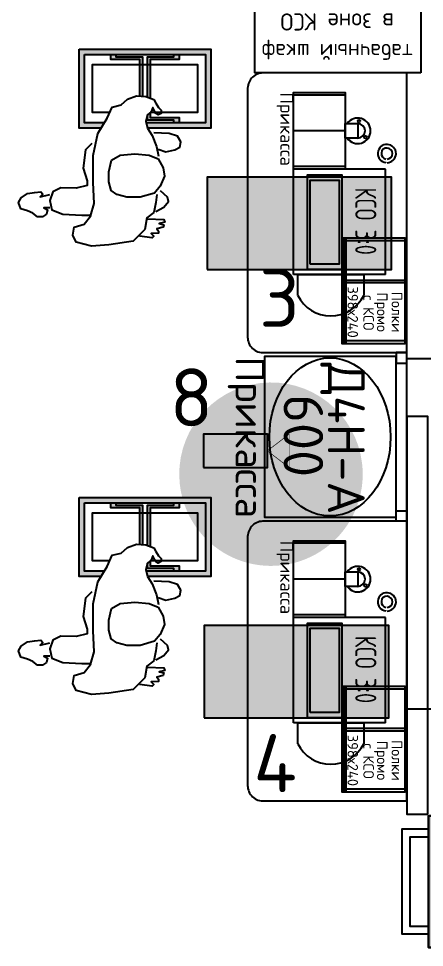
# Model space of a CAD drawing. Extents: x 2032930 to 2119419, y 2254097 to 2318481.
# Drawn here: x 2071192 to 2072733, y 2285589 to 2289115 of the extents above; entities that cross this region are included whole.
import ezdxf
from ezdxf.enums import TextEntityAlignment as Align

# ---------------------------------------------------------------- set-up
doc = ezdxf.new("R2010")
doc.units = 0
doc.header["$LTSCALE"] = 50
doc.linetypes.add('[LS] ISO-02 Dashed', pattern=[3.81, 3.048, -0.762])
doc.linetypes.add('HIDDEN2', pattern=[4.7625, 3.175, -1.5875])
doc.layers.get('0').update_dxf_attribs({"linetype": 'CONTINUOUS'})
for name, color, linetype in [('ST', 7, 'CONTINUOUS'), ('Вспомогательные надписи', 7, 'CONTINUOUS'), ('ЗАКАССОВАЯ ЗОНА', 7, 'CONTINUOUS'), ('ЗАКАССОВАЯ ЗОНА_JDA', 7, 'CONTINUOUS'), ('КАССОВОЕ ОБОРУДОВАНИЕ', 7, 'CONTINUOUS'), ('КАССОВОЕ ОБОРУДОВАНИЕ_JDA', 7, 'CONTINUOUS'), ('КАССОВОЕ ОБОРУДОВАНИЕ_JDA ТЕКСТ', 7, 'CONTINUOUS'), ('Оборудование ИТ', 90, 'CONTINUOUS'), ('СП_ОБОРУДОВАНИЕ', 7, 'CONTINUOUS'), ('СП_ОБОРУДОВАНИЕ JDA', 7, 'CONTINUOUS'), ('СП_ТЕКСТ JDA', 7, 'CONTINUOUS'), ('Стены возводимые ГКЛ', 1, 'CONTINUOUS'), ('ТО_ТП', 6, 'CONTINUOUS'), ('ТО_ТП_JDA', 6, 'CONTINUOUS'), ('ТО_ТП_ТЕКСТ JDA', 7, 'CONTINUOUS'), ('ТОВАРНЫЕ ГРУППЫ JDA', 7, 'CONTINUOUS')]:
    doc.layers.add(name, color=color, linetype=linetype)
doc.styles.get("Standard").update_dxf_attribs({"font": 'isocpeur.ttf'})

# ---------------------------------------------------------------- blocks, each defined once
blk = doc.blocks.new('*U685')
at = {"layer": 'КАССОВОЕ ОБОРУДОВАНИЕ'}
blk.add_lwpolyline([(-173.5, 48.5), (-118.5, 48.5), (-118.5, 0), (-173.5, 0)], close=True, dxfattribs=at)
for centre in [(-122.2, 77.6), (-183.1, 53.1)]:
    blk.add_circle(centre, 5, dxfattribs=at)
for radius, start, end in [(48.5, 304.5386, 235.4614), (27.5, 0, 180)]:
    blk.add_arc((-146, 48.5), radius, start, end, dxfattribs=at)
at = {"layer": 'ТО_ТП', "color": 173}
for p, q in [((-281.9, 0), (-281.9, -196)), ((-146, 0), (-146, -196)), ((-10.3, 0), (-10.3, -196))]:
    blk.add_line(p, q, dxfattribs=at)
blk.add_lwpolyline([(0, -196), (-291.9, -196), (-291.9, 0), (0, 0)], close=True, dxfattribs=at)
at = {"layer": 'ТОВАРНЫЕ ГРУППЫ JDA', "insert": (-291.9, -196), "char_height": 50, "width": 289.09, "attachment_point": 1}
blk.add_mtext('Прикасса', dxfattribs=at)
blk = doc.blocks.new('касса самообслуживания КСО 3.0 тумба 106')
at = {"layer": 'КАССОВОЕ ОБОРУДОВАНИЕ'}
for p, q in [((-296.2, -80.5), (-696.2, -80.5)), ((-696.2, -80.5), (-696.2, -430.5)), ((-296.2, -80.5), (-296.2, -430.5)), ((-296.2, -430.5), (-696.2, -430.5))]:
    blk.add_line(p, q, dxfattribs=at)
blk.add_lwpolyline([(-217.3, -413.5), (-296.2, -413.5), (-296.2, -163.5), (-217.3, -163.5)], dxfattribs=at)
for points in [[(-315.4, -376.5), (-675.4, -376.5), (-675.4, -246.5), (-315.4, -246.5)], [(-335.4, -366.5), (-655.4, -366.5), (-655.4, -256.5), (-335.4, -256.5)]]:
    blk.add_lwpolyline(points, close=True, dxfattribs=at)
for centre, radius, start, end in [((-755.8, -75.6), 34.7, 0.8031, 353.0448), ((-755.8, -75.6), 21.1, 3.296, 350.5518), ((-278.3, -288.5), 139.1, 296.0214, 63.9786)]:
    blk.add_arc(centre, radius, start, end, dxfattribs=at)
at = {"layer": 'КАССОВОЕ ОБОРУДОВАНИЕ_JDA'}
blk.add_lwpolyline([(0, 0), (-1062, 0), (-1062, -541), (-1062, -541), (-1062, -541, 0.428907), (-1003.7, -604), (-59, -604), (-59, -604, 0.432702), (0, -541), (0, 0, 0.311072)], format="xyb", close=True, dxfattribs=at)
at = {"layer": 'КАССОВОЕ ОБОРУДОВАНИЕ_JDA ТЕКСТ', "width": 0.7}
blk.add_text('КСО 3:0', height=80, dxfattribs=at).set_placement((-499.2, -195.7), align=Align.CENTER)
blk = doc.blocks.new('Полки Промо с КСО желтый')
at = {"layer": 'КАССОВОЕ ОБОРУДОВАНИЕ', "color": 32}
for p, q in [((-390, 0), (-390, -225)), ((-240, 0), (-240, -225)), ((-230, 0), (-230, -225)), ((-10.3, 0), (-10.3, -225)), ((-400, -225), (0, -225)), ((-400, -230), (0, -230)), ((-400, -235), (0, -235))]:
    blk.add_line(p, q, dxfattribs=at)
at = {"layer": 'КАССОВОЕ ОБОРУДОВАНИЕ_JDA', "color": 32}
blk.add_lwpolyline([(-400, -240), (0, -240), (0, 0), (-400, 0)], close=True, dxfattribs=at)
at = {"insert": (-117, -158.6), "char_height": 40, "width": 220, "attachment_point": 8}
blk.add_mtext('с КСО\\P', dxfattribs=at)
at = {"layer": 'КАССОВОЕ ОБОРУДОВАНИЕ_JDA ТЕКСТ', "char_height": 40, "width": 220, "attachment_point": 8}
for s, insert in [('Полки', (-119.4, -51.1)), ('Промо', (-119.4, -117.7)), ('398х240', (-119.4, -218.6))]:
    blk.add_mtext(s, dxfattribs=dict(at, insert=insert))
blk = doc.blocks.new('*U729')
at = {"layer": 'КАССОВОЕ ОБОРУДОВАНИЕ'}
blk.add_blockref('Полки Промо с КСО желтый', (0, 0), dxfattribs=at)
blk = doc.blocks.new('*U185')
at = {"layer": 'КАССОВОЕ ОБОРУДОВАНИЕ'}
h = blk.add_hatch(color=1, dxfattribs=at)
h.set_gradient(color1=(255, 0, 0), color2=(255, 0, 0), tint=1, name='CURVED')
h.paths.add_polyline_path([(-852.4, -984.3), (-878.4, -990.3), (-902.5, -984.3), (-902.9, -983.7), (-912.4, -983.7), (-912.4, -1003.7), (-882.4, -1003.7), (-882.4, -1103.7), (-872.4, -1103.7), (-872.4, -1147.9), (-852.4, -1160.3), (-852.4, -1243.7), (-1152.4, -1243.7), (-1152.4, -743.7), (-852.4, -743.7)])
h.paths.add_polyline_path([(-872.4, -988.9), (-878.4, -990.3), (-902.5, -984.3), (-902.9, -983.7), (-912.4, -983.7), (-912.4, -1003.7), (-882.4, -1003.7), (-882.4, -1103.7), (-872.4, -1103.7), (-872.4, -1223.7), (-1132.4, -1223.7), (-1132.4, -763.7), (-872.4, -763.7)])
h = blk.add_hatch(color=252, dxfattribs=at)
h.set_gradient(color1=(132, 132, 132), color2=(132, 132, 132), tint=1, name='CURVED')
h.paths.add_polyline_path([(-965.9, -973.7), (-969.9, -983.7), (-1122.4, -983.7), (-1122.4, -883.7), (-1132.4, -883.7), (-1132.4, -863.7), (-1112.4, -863.7), (-1112.4, -973.7)])
h.paths.add_polyline_path([(-902.9, -983.7), (-911.5, -973.7), (-892.4, -973.7), (-892.4, -863.7), (-872.4, -863.7), (-872.4, -883.7), (-882.4, -883.7), (-882.4, -983.7)])
h = blk.add_hatch(color=252, dxfattribs=at)
h.set_gradient(color1=(132, 132, 132), color2=(132, 132, 132), tint=1, name='CURVED')
h.paths.add_polyline_path([(-973.3, -1003.7), (-973.9, -1013.7), (-1112.4, -1013.7), (-1112.4, -1123.7), (-1132.4, -1123.7), (-1132.4, -1103.7), (-1122.4, -1103.7), (-1122.4, -1003.7)])
blk.add_lwpolyline([(-869.6, -186), (-814.6, -186), (-814.6, -234.5), (-869.6, -234.5)], close=True, dxfattribs=at)
at = {"layer": 'КАССОВОЕ ОБОРУДОВАНИЕ', "color": 1}
for points in [[(-1152.4, -1243.7), (-1152.4, -743.7), (-852.4, -743.7), (-852.4, -984.3)], [(-1132.4, -1223.7), (-1132.4, -763.7), (-872.4, -763.7), (-872.4, -988.9)], [(-912.4, -973.7), (-912.4, -793.7), (-1092.4, -793.7), (-1092.4, -1193.7), (-912.4, -1193.7), (-912.4, -1127.2)], [(-852.4, -1160.3), (-852.4, -1243.7), (-1152.4, -1243.7)], [(-872.4, -1147.9), (-872.4, -1223.7), (-1132.4, -1223.7)]]:
    blk.add_lwpolyline(points, dxfattribs=at)
at = {"layer": 'КАССОВОЕ ОБОРУДОВАНИЕ', "color": 7}
for points in [[(-969.9, -983.7), (-1122.4, -983.7), (-1122.4, -883.7), (-1132.4, -883.7), (-1132.4, -863.7), (-1112.4, -863.7), (-1112.4, -973.7), (-965.9, -973.7)], [(-912.4, -973.7), (-892.4, -973.7), (-892.4, -863.7), (-872.4, -863.7), (-872.4, -883.7)], [(-872.4, -863.7), (-872.4, -883.7), (-882.4, -883.7), (-882.4, -983.7), (-902.9, -983.7)], [(-1132.4, -1123.7), (-1132.4, -1103.7), (-1122.4, -1103.7), (-1122.4, -1003.7), (-973.3, -1003.7)], [(-973.9, -1013.7), (-1112.4, -1013.7), (-1112.4, -1123.7), (-1132.4, -1123.7), (-1132.4, -1103.7)]]:
    blk.add_lwpolyline(points, dxfattribs=at)
at = {"layer": 'КАССОВОЕ ОБОРУДОВАНИЕ', "color": 5}
for points in [[(-772.3, -944.2), (-762.2, -914.1), (-770.3, -880.1), (-780.3, -862), (-800.3, -858), (-822.3, -870), (-832.3, -902.1), (-834.3, -960.2)], [(-535.9, -952.2), (-551.9, -922.2), (-574, -904.1), (-590, -908.1), (-614, -934.2)], [(-600, -948.2), (-569.9, -952.2), (-531.9, -960.2), (-511.9, -986.3), (-467.8, -994.3), (-423.7, -1038.4), (-409.7, -1130.6), (-403.7, -1196.8), (-419.7, -1254.9), (-445.8, -1267), (-475.8, -1263), (-487.8, -1224.9), (-517.9, -1200.8), (-565.9, -1186.8), (-646.1, -1190.8), (-748.2, -1190.8), (-832.3, -1172.7), (-890.4, -1136.7), (-932.5, -1118.6), (-940.5, -1084.5), (-962.5, -1060.5), (-974.6, -1026.4), (-972.6, -990.3), (-960.5, -960.2), (-946.5, -952.2), (-930.5, -942.2), (-920.5, -932.2), (-908.5, -932.2), (-902.5, -944.2), (-908.5, -952.2), (-916.5, -958.2), (-930.5, -964.3), (-914.5, -970.3), (-902.5, -984.3), (-878.4, -990.3), (-852.4, -984.3), (-824.3, -966.3), (-782.3, -950.2), (-746.2, -942.2)], [(-507.9, -984.3), (-505.9, -922.2), (-495.8, -918.1), (-489.8, -940.2), (-485.8, -922.2), (-475.8, -924.2), (-469.8, -948.2), (-461.8, -942.2), (-453.8, -942.2), (-451.8, -970.3), (-441.8, -960.2), (-435.7, -966.3), (-441.8, -1014.4)], [(-794.3, -1194.8), (-770.3, -1218.9), (-700.1, -1228.9), (-652.1, -1212.8), (-634, -1212.8), (-624, -1254.9), (-626, -1313.1), (-610, -1343.2), (-578, -1355.2), (-541.9, -1347.2), (-525.9, -1305.1), (-521.9, -1232.9), (-521.9, -1196.8)], [(-549.9, -1355.2), (-549.9, -1377.2), (-541.9, -1363.2), (-525.9, -1367.2), (-515.9, -1383.2), (-515.9, -1401.3), (-529.9, -1419.3), (-537.9, -1439.4), (-545.9, -1465.4), (-569.9, -1473.5), (-588, -1463.4), (-604, -1439.4), (-608, -1413.3), (-610, -1389.3), (-602, -1381.2), (-592, -1391.3), (-600, -1355.2)]]:
    blk.add_lwpolyline(points, dxfattribs=at)
blk.add_lwpolyline([(-670.1, -920.1), (-632, -936.2), (-606, -958.2), (-590, -1012.4), (-590, -1062.5), (-600, -1100.6), (-616, -1122.6), (-648.1, -1130.6), (-686.1, -1130.6), (-730.2, -1120.6), (-750.2, -1088.5), (-754.2, -1032.4), (-750.2, -978.3), (-736.2, -944.2), (-702.1, -924.2)], close=True, dxfattribs=at)
at = {"layer": 'КАССОВОЕ ОБОРУДОВАНИЕ'}
for centre in [(-818.4, -157), (-879.3, -181.4)]:
    blk.add_circle(centre, 5, dxfattribs=at)
for radius, start, end in [(48.5, 304.5386, 235.4614), (27.5, 0, 180)]:
    blk.add_arc((-842.1, -186), radius, start, end, dxfattribs=at)
for name, p in [('касса самообслуживания КСО 3.0 тумба 106', (0, 0)), ('*U729', (-34.5, -6.5))]:
    blk.add_blockref(name, p, dxfattribs=at)
at = {"layer": 'ТО_ТП'}
blk.add_blockref('*U685', (-696.2, -234.5), dxfattribs=at)
blk = doc.blocks.new('*U152')
at = {"layer": 'Вспомогательные надписи', "color": 0, "lineweight": -2, "insert": (57.2, 125.5), "char_height": 220, "width": 682.821, "attachment_point": 5}
blk.add_mtext('3', dxfattribs=at)
blk = doc.blocks.new('*U171')
at = {"layer": 'Вспомогательные надписи', "color": 0, "lineweight": -2, "insert": (87.3, 122.4), "char_height": 220, "width": 682.821, "attachment_point": 5}
blk.add_mtext('4', dxfattribs=at)
blk = doc.blocks.new('Подставка под корзины 2')
at = {"layer": 'ЗАКАССОВАЯ ЗОНА'}
h = blk.add_hatch(color=1, dxfattribs=at)
h.set_gradient(color1=(255, 0, 0), color2=(255, 0, 0), tint=1, name='CURVED')
h.paths.add_polyline_path([(-450, -450), (-450, 50), (-750, 50), (-750, -450)])
h.paths.add_polyline_path([(-470, -430), (-470, 30), (-730, 30), (-730, -430)], flags=16)
h = blk.add_hatch(color=1, dxfattribs=at)
h.set_gradient(color1=(255, 0, 0), color2=(255, 0, 0), tint=1, name='CURVED')
h.paths.add_polyline_path([(-100, -450), (-100, 50), (-400, 50), (-400, -450)])
h.paths.add_polyline_path([(-120, -430), (-120, 30), (-380, 30), (-380, -430)], flags=16)
h = blk.add_hatch(color=252, dxfattribs=at)
h.set_gradient(color1=(132, 132, 132), color2=(132, 132, 132), tint=1, name='CURVED')
h.paths.add_polyline_path([(-730, -70), (-730, -90), (-720, -90), (-720, -190), (-480, -190), (-480, -90), (-470, -90), (-470, -70), (-490, -70), (-490, -180), (-710, -180), (-710, -70)])
h = blk.add_hatch(color=252, dxfattribs=at)
h.set_gradient(color1=(132, 132, 132), color2=(132, 132, 132), tint=1, name='CURVED')
h.paths.add_polyline_path([(-380, -70), (-380, -90), (-370, -90), (-370, -190), (-130, -190), (-130, -90), (-120, -90), (-120, -70), (-140, -70), (-140, -180), (-360, -180), (-360, -70)])
h = blk.add_hatch(color=252, dxfattribs=at)
h.set_gradient(color1=(132, 132, 132), color2=(132, 132, 132), tint=1, name='CURVED')
h.paths.add_polyline_path([(-470, -330), (-470, -310), (-480, -310), (-480, -210), (-720, -210), (-720, -310), (-730, -310), (-730, -330), (-710, -330), (-710, -220), (-490, -220), (-490, -330)])
h = blk.add_hatch(color=252, dxfattribs=at)
h.set_gradient(color1=(132, 132, 132), color2=(132, 132, 132), tint=1, name='CURVED')
h.paths.add_polyline_path([(-120, -330), (-120, -310), (-130, -310), (-130, -210), (-370, -210), (-370, -310), (-380, -310), (-380, -330), (-360, -330), (-360, -220), (-140, -220), (-140, -330)])
at = {"layer": 'ЗАКАССОВАЯ ЗОНА', "color": 1}
for points in [[(-450, -450), (-450, 50), (-750, 50), (-750, -450), (-450, -450)], [(-100, -450), (-100, 50), (-400, 50), (-400, -450), (-100, -450)], [(-470, -430), (-470, 30), (-730, 30), (-730, -430), (-470, -430)], [(-120, -430), (-120, 30), (-380, 30), (-380, -430), (-120, -430)]]:
    blk.add_lwpolyline(points, dxfattribs=at)
for points in [[(-510, -400), (-690, -400), (-690, 0), (-510, 0)], [(-160, -400), (-340, -400), (-340, 0), (-160, 0)]]:
    blk.add_lwpolyline(points, close=True, dxfattribs=at)
at = {"layer": 'ЗАКАССОВАЯ ЗОНА', "color": 235}
for points in [[(-450, 0), (-400, 0)], [(-450, 0), (-400, 0)], [(-450, -30), (-400, -30)], [(-450, -30), (-400, -30)], [(-400, -370), (-450, -370)], [(-400, -370), (-450, -370)], [(-400, -400), (-450, -400)], [(-400, -400), (-450, -400)]]:
    blk.add_lwpolyline(points, dxfattribs=at)
at = {"layer": 'ЗАКАССОВАЯ ЗОНА', "color": 7}
for points in [[(-730, -70), (-730, -90), (-720, -90), (-720, -190), (-480, -190), (-480, -90), (-470, -90), (-470, -70), (-490, -70), (-490, -180), (-710, -180), (-710, -70), (-730, -70), (-730, -90)], [(-380, -70), (-380, -90), (-370, -90), (-370, -190), (-130, -190), (-130, -90), (-120, -90), (-120, -70), (-140, -70), (-140, -180), (-360, -180), (-360, -70), (-380, -70), (-380, -90)], [(-470, -330), (-470, -310), (-480, -310), (-480, -210), (-720, -210), (-720, -310), (-730, -310), (-730, -330), (-710, -330), (-710, -220), (-490, -220), (-490, -330), (-470, -330), (-470, -310)], [(-120, -330), (-120, -310), (-130, -310), (-130, -210), (-370, -210), (-370, -310), (-380, -310), (-380, -330), (-360, -330), (-360, -220), (-140, -220), (-140, -330), (-120, -330), (-120, -310)]]:
    blk.add_lwpolyline(points, dxfattribs=at)
at = {"layer": 'ЗАКАССОВАЯ ЗОНА_JDA'}
for points in [[(-450, -450), (-750, -450), (-750, 50), (-450, 50)], [(-100, -450), (-400, -450), (-400, 50), (-100, 50)], [(-400, 0), (-450, 0), (-450, -30), (-400, -30)], [(-400, -30), (-450, -30), (-450, 0), (-400, 0)], [(-400, -370), (-450, -370), (-450, -400), (-400, -400)], [(-400, -370), (-450, -370), (-450, -400), (-400, -400)]]:
    blk.add_lwpolyline(points, close=True, dxfattribs=at)
for points in [[(-750, -400), (-850, -400), (-850, 0), (-750, 0)], [(-100, 0), (0, 0), (0, -400), (-100, -400)], [(-750, -370), (-820, -370), (-820, -30), (-750, -30)], [(-100, -30), (-30, -30), (-30, -370), (-100, -370)]]:
    blk.add_lwpolyline(points, dxfattribs=at)
blk = doc.blocks.new('*U129')
at = {"layer": 'ЗАКАССОВАЯ ЗОНА'}
blk.add_blockref('Подставка под корзины 2', (0, 0), dxfattribs=at)
blk = doc.blocks.new('Хлебопечь 930х1165 ПР однокамерная 5')
at = {"layer": 'СП_ОБОРУДОВАНИЕ'}
for p, q in [((-930, -1115), (0, -1115)), ((-930, -1125), (0, -1125)), ((-930, -1135), (0, -1135)), ((-930, -1145), (0, -1145)), ((-930, -1155), (0, -1155))]:
    blk.add_line(p, q, dxfattribs=at)
at = {"layer": 'СП_ОБОРУДОВАНИЕ JDA', "color": 7}
blk.add_lwpolyline([(-930, -1165), (0, -1165), (0, 0), (-930, 0)], close=True, dxfattribs=at)
at = {"layer": 'СП_ТЕКСТ JDA', "width": 0.96875}
for s, height, p in [('Хлебопечь', 120, (-461.8, -440.2)), ('930х1165', 100, (-461.8, -642.7)), ('Однокамерная', 100, (-461.8, -834.1)), ('5 Противней ПВ', 90, (-461.8, -986.2))]:
    blk.add_text(s, height=height, rotation=0.2745, dxfattribs=at).set_placement(p, align=Align.CENTER)
blk = doc.blocks.new('*U607')
at = {"linetype": 'HIDDEN2'}
for p, q in [((-1030, 300), (300, 300)), ((-1030, 300), (-1030, -1165)), ((300, 300), (300, -1165))]:
    blk.add_line(p, q, dxfattribs=at)
at = {"layer": 'СП_ОБОРУДОВАНИЕ'}
for p, q in [((-48.3, -1177.9), (0, -1165)), ((-48.3, -1177.9), (192.4, -2076.3)), ((0, -1165), (240.7, -2063.3)), ((192.4, -2076.3), (240.7, -2063.3))]:
    blk.add_line(p, q, dxfattribs=at)
at = {"layer": 'СП_ОБОРУДОВАНИЕ', "linetype": '[LS] ISO-02 Dashed'}
blk.add_arc((0, -1165), 930, 180, 285, dxfattribs=at)
at = {"layer": 'СП_ОБОРУДОВАНИЕ'}
blk.add_blockref('Хлебопечь 930х1165 ПР однокамерная 5', (0, 0), dxfattribs=at)
at = {"layer": 'ТОВАРНЫЕ ГРУППЫ JDA', "insert": (-930, -1165), "char_height": 70, "width": 930, "attachment_point": 1}
blk.add_mtext('Сырье для пекарни', dxfattribs=at)
blk = doc.blocks.new('*U743')
at = {"layer": 'ТО_ТП', "color": 173}
blk.add_ellipse((-320, -291.4), major_axis=(-300, 0), ratio=0.766667, dxfattribs=at)
at = {"layer": 'ТО_ТП_JDA', "color": 173}
blk.add_line((-30, 0), (-610, 0), dxfattribs=at)
for points in [[(-640, -40), (-600, -40), (-600, 0), (-640, 0)], [(0, -40), (-40, -40), (-40, 0), (0, 0)], [(-15, -40), (-625, -40), (-625, -540), (-15, -540)]]:
    blk.add_lwpolyline(points, close=True, dxfattribs=at)
at = {"layer": 'ТО_ТП_ТЕКСТ JDA', "lineweight": 40}
for s, height, p in [('Д4Н-А', 140, (-313.6, -299.6)), ('600', 150, (-324.6, -467.4))]:
    blk.add_text(s, height=height, dxfattribs=at).set_placement(p, align=Align.CENTER)
blk = doc.blocks.new('*U423')
at = {"layer": 'ТО_ТП'}
blk.add_blockref('*U743', (0, 0), dxfattribs=at)
at = {"layer": 'ТОВАРНЫЕ ГРУППЫ JDA', "insert": (-625, -540), "char_height": 110, "width": 610, "attachment_point": 1}
blk.add_mtext('Прикасса', dxfattribs=at)
blk = doc.blocks.new('*U686')
at = {"layer": 'КАССОВОЕ ОБОРУДОВАНИЕ_JDA', "color": 5}
blk.add_lwpolyline([(-630, 0), (0, 0), (0, -450), (-630, -450)], close=True, dxfattribs=at)
at = {"layer": 'КАССОВОЕ ОБОРУДОВАНИЕ_JDA ТЕКСТ', "color": 5, "width": 0.96875}
for s, height, p in [('табачный шкаф', 60, (-312.2, -110)), ('в зоне КСО', 65, (-312.2, -226.1)), ('1700х630х450', 65, (-310.1, -392.7))]:
    blk.add_text(s, height=height, dxfattribs=at).set_placement(p, align=Align.CENTER)
blk = doc.blocks.new('*U749')
at = {"layer": 'КАССОВОЕ ОБОРУДОВАНИЕ', "color": 7}
blk.add_blockref('*U686', (0, 0), dxfattribs=at)
blk = doc.blocks.new('*U867')
at = {"layer": 'Оборудование ИТ'}
h = blk.add_hatch(color=5, dxfattribs=at)
h.paths.add_polyline_path([(484.9, 254), (0, 254), (0, 0), (484.9, 0)])
h.paths.add_polyline_path([(649.9, 254), (484.9, 127), (649.9, 0)])
at = {"layer": 'Оборудование ИТ', "color": 5}
blk.add_lwpolyline([(0, 0), (484.9, 0), (484.9, 254), (0, 254)], close=True, dxfattribs=at)
at = {"layer": 'Оборудование ИТ', "color": 5, "const_width": 5}
blk.add_lwpolyline([(484.9, 127), (649.9, 254), (649.9, 0), (484.9, 127)], dxfattribs=at)

msp = doc.modelspace()

# ---------------------------------------------------------------- hatches: boundary and pattern name
h = msp.add_hatch(color=1)
h.dxf.hatch_style = 1
h.paths.add_polyline_path([(2071804.6, 2287344.1, -1), (2072496.1, 2287426.5, -1)])
at = {"layer": 'ST', "true_color": 0xed1f24}
h = msp.add_hatch(color=240, dxfattribs=at)
h.dxf.hatch_style = 1
h.paths.add_polyline_path([(2071907.8, 2288162.4), (2072607.8, 2288162.4), (2072607.8, 2288512.4), (2071907.8, 2288512.4)])
h = msp.add_hatch(color=240, dxfattribs=at)
h.dxf.hatch_style = 1
h.paths.add_polyline_path([(2071897, 2286460.6), (2072597, 2286460.6), (2072597, 2286810.6), (2071897, 2286810.6)])

# ---------------------------------------------------------------- linework, layer by layer
at = {"layer": 'ST'}
for points in [[(2071907.8, 2288162.4), (2072607.8, 2288162.4), (2072607.8, 2288512.4), (2071907.8, 2288512.4)], [(2071897, 2286460.6), (2072597, 2286460.6), (2072597, 2286810.6), (2071897, 2286810.6)]]:
    msp.add_lwpolyline(points, close=True, dxfattribs=at)
at = {"layer": 'Стены возводимые ГКЛ'}
msp.add_lwpolyline([(2072745.8, 2286094.7), (2072745.8, 2287604.7), (2072665.8, 2287604.7), (2072665.8, 2286094.7)], close=True, dxfattribs=at)

# ---------------------------------------------------------------- block references
at = {"layer": 'Вспомогательные надписи'}
for name, p in [('*U152', (2072125.2, 2287928.6)), ('*U171', (2072078.8, 2286165.7))]:
    msp.add_blockref(name, p, dxfattribs=at)
at = {"layer": 'ЗАКАССОВАЯ ЗОНА'}
msp.add_blockref('*U129', (2073498.6, 2286038.6), dxfattribs=at)
at = {"layer": 'КАССОВОЕ ОБОРУДОВАНИЕ', "rotation": 270}
for p in [(2072665.8, 2287846.7), (2072665.8, 2286144.7)]:
    msp.add_blockref('*U185', p, dxfattribs=at)
at = {"layer": 'Оборудование ИТ', "xscale": 0.5, "yscale": 0.5, "zscale": 0.5}
msp.add_blockref('*U867', (2071894.4, 2287410.4), dxfattribs=at)
at = {"layer": 'СП_ОБОРУДОВАНИЕ', "rotation": 89.99999999999999}
msp.add_blockref('*U607', (2072965.8, 2287524.7), dxfattribs=at)
at = {"layer": 'ТО_ТП'}
for name, p, rotation in [('*U749', (2072089.5, 2288908.7), 180), ('*U423', (2072665.8, 2287206.7), 269.9999999999999)]:
    msp.add_blockref(name, p, dxfattribs=dict(at, rotation=rotation))

# ---------------------------------------------------------------- texts
at = {"layer": 'Вспомогательные надписи', "color": 0, "lineweight": -2, "insert": (2071848.6, 2287676.9), "char_height": 220, "width": 1165.473, "attachment_point": 5}
msp.add_mtext('8', dxfattribs=at)

doc.saveas('drawing.dxf')
